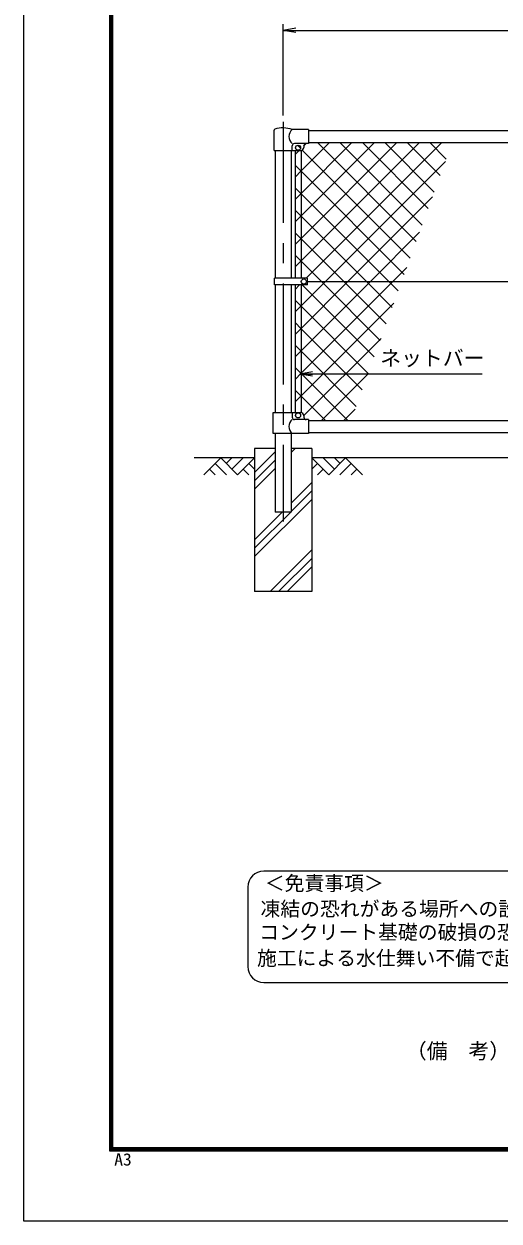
# Model space of a CAD drawing. Units: millimetres, scale not verified. Extents: x -4200 to 4200, y -2970 to 2970.
# Drawn here: x -4200 to -2706, y -2970 to 795 of the extents above; entities that cross this region are included whole.
import ezdxf
from ezdxf.enums import TextEntityAlignment as Align

# ---------------------------------------------------------------- set-up
doc = ezdxf.new("R2010")
doc.units = ezdxf.units.MM
doc.header["$LTSCALE"] = 10
doc.linetypes.add('USER1', pattern=[50.8, 31.75, -6.35, 6.35, -6.35])
for name, color, linetype, lineweight in [('0-0_D-TTL-TXT', 7, 'Continuous', 25), ('0-1_D-BMK', 2, 'USER1', 13), ('0-2_D-STR1', 1, 'Continuous', 25), ('0-3_D-STR-DIM', 7, 'Continuous', 13), ('0-8_D-BGD', 7, 'Continuous', 25), ('0-9_D-STR4', 7, 'Continuous', 25), ('0-A_D-DCR-HCH', 7, 'Continuous', 13), ('0-B_D-STR3', 3, 'Continuous', 13), ('0-C_D-STR2', 7, 'Continuous', 13), ('0-D_D-STR-TXT', 7, 'Continuous', 13), ('0-E_D-TTL', 7, 'Continuous', 25)]:
    doc.layers.add(name, color=color, linetype=linetype, lineweight=lineweight)
doc.layers.add('0-4_0', color=7, linetype='Continuous')
doc.styles.add('ＭＳ ゴシック', font='')
doc.styles.get('ＭＳ ゴシック').set_extended_font_data('MS Gothic')

# ---------------------------------------------------------------- blocks, each defined once
blk = doc.blocks.new('_Open')
at = {"layer": '0-4_0'}
blk.add_line((-10, 1.667), (0, 0), dxfattribs=at)
blk.add_lwpolyline([(-10, -1.667), (0, 0), (-10, 0)], dxfattribs=at)

msp = doc.modelspace()

# ---------------------------------------------------------------- linework, layer by layer
at = {"layer": '0-0_D-TTL-TXT', "color": 2}
for p, q in [((-1000.36, -1869.63), (-3445.91, -1869.63)), ((-3495.91, -1919.63), (-3495.91, -2169.63)), ((-3445.91, -2219.63), (-1000.36, -2219.63))]:
    msp.add_line(p, q, dxfattribs=at)
for centre, start, end in [((-3445.91, -1919.63), 90, 180), ((-3445.91, -2169.63), 180, 270)]:
    msp.add_arc(centre, 50, start, end, dxfattribs=at)
at = {"layer": '0-1_D-BMK'}
msp.add_line((-3384.65, 487.29), (-3384.65, -769.77), dxfattribs=at)
at = {"layer": '0-2_D-STR1'}
for p, q in [((-3304.65, 460.23), (-1464.65, 460.23)), ((-3304.65, 422.23), (-1464.65, 422.23)), ((-3410.05, 397.23), (-3410.05, -4.27)), ((-3359.25, 397.23), (-3359.25, -4.27)), ((-3410.05, -25.27), (-3410.05, -426.77)), ((-3359.25, -25.27), (-3359.25, -426.77)), ((-3304.65, -451.77), (-1464.65, -451.77)), ((-3410.05, -492.77), (-3410.05, -739.77)), ((-3359.25, -492.77), (-3359.25, -739.77)), ((-3304.65, -489.77), (-1464.65, -489.77)), ((-3359.25, -739.77), (-3410.05, -739.77))]:
    msp.add_line(p, q, dxfattribs=at)
at = {"layer": '0-3_D-STR-DIM'}
for p, q in [((-3384.65, 507.29), (-3384.65, 795.23)), ((-3344.65, 775.23), (-1424.65, 775.23))]:
    msp.add_line(p, q, dxfattribs=at)
at = {"layer": '0-8_D-BGD'}
for p, q in [((-3474.65, -569.77), (-3664.65, -569.77)), ((-1474.65, -569.77), (-3294.65, -569.77))]:
    msp.add_line(p, q, dxfattribs=at)
at = {"layer": '0-9_D-STR4'}
for p, q in [((-3474.65, -539.77), (-3474.65, -989.77)), ((-3410.05, -539.77), (-3474.65, -539.77)), ((-3294.65, -539.77), (-3359.25, -539.77)), ((-3294.65, -539.77), (-3294.65, -989.77)), ((-3294.65, -989.77), (-3474.65, -989.77))]:
    msp.add_line(p, q, dxfattribs=at)
at = {"layer": '0-A_D-DCR-HCH'}
for p, q in [((-3474.65, -614.88), (-3410.05, -550.28)), ((-3359.25, -552.51), (-3346.52, -539.77)), ((-3581.08, -569.77), (-3634.29, -622.99)), ((-3598.82, -587.51), (-3563.18, -622.99)), ((-3581.08, -569.77), (-3527.87, -622.99)), ((-3563.34, -587.51), (-3545.6, -569.77)), ((-3545.6, -605.25), (-3510.13, -569.77)), ((-3527.87, -622.99), (-3474.65, -569.77)), ((-3492.39, -587.51), (-3474.65, -605.17)), ((-3474.65, -641.39), (-3410.05, -576.79)), ((-3241.44, -622.99), (-3294.65, -569.77)), ((-3276.92, -587.51), (-3294.65, -605.17)), ((-3223.7, -605.25), (-3259.18, -569.77)), ((-3188.23, -569.77), (-3241.44, -622.99)), ((-3205.87, -587.6), (-3223.7, -569.77)), ((-3170.49, -587.51), (-3206.13, -622.99)), ((-3188.23, -569.77), (-3135.02, -622.99)), ((-3616.55, -605.25), (-3598.73, -622.99)), ((-3510.13, -605.25), (-3492.31, -622.99)), ((-3474.65, -667.91), (-3410.05, -603.31)), ((-3259.18, -605.25), (-3277, -622.99)), ((-3152.76, -605.25), (-3170.57, -622.99)), ((-3359.25, -711.61), (-3294.65, -647.01)), ((-3359.25, -738.12), (-3294.65, -673.52)), ((-3474.65, -880.04), (-3294.65, -700.04)), ((-3474.65, -853.52), (-3360.9, -739.77)), ((-3474.65, -827.01), (-3387.42, -739.77)), ((-3425.29, -989.77), (-3294.65, -859.14)), ((-3398.77, -989.77), (-3294.65, -885.66)), ((-3372.25, -989.77), (-3294.65, -912.17))]:
    msp.add_line(p, q, dxfattribs=at)
at = {"layer": '0-B_D-STR3'}
for p, q in [((-3413.2, 397.23), (-3413.2, 460.92)), ((-3304.65, 463.23), (-3356.1, 463.23)), ((-3304.65, 463.23), (-3304.65, 419.23)), ((-3304.65, 419.23), (-3349.1, 419.23)), ((-3413.2, 397.23), (-3356.1, 397.23)), ((-3356.1, 397.23), (-3356.1, 412.23)), ((-3356.1, 397.23), (-3329.65, 397.23)), ((-3347.15, 397.23), (-3347.15, -4.27)), ((-3328.15, 397.23), (-3328.15, -4.27)), ((-3319.65, 412.23), (-3319.65, 407.23)), ((-3412.15, -25.27), (-3412.15, -4.27)), ((-3307.66, -4.27), (-3412.15, -4.27)), ((-3307.66, -25.27), (-3412.15, -25.27)), ((-3347.15, -25.27), (-3347.15, -426.77)), ((-3328.15, -25.27), (-3328.15, -426.89)), ((-3307.66, -25.27), (-3307.66, -4.27)), ((-3307.66, -14.77), (-1467.15, -14.77)), ((-3415.6, -426.77), (-3329.65, -426.77)), ((-3415.6, -492.77), (-3415.6, -426.77)), ((-3356.1, -426.77), (-3356.1, -441.77)), ((-3304.65, -448.77), (-3349.1, -448.77)), ((-3319.65, -436.77), (-3319.65, -441.77)), ((-3304.65, -448.77), (-3304.65, -492.77)), ((-3304.65, -492.77), (-3415.6, -492.77))]:
    msp.add_line(p, q, dxfattribs=at)
for centre in [(-3337.65, 406.23), (-3319.66, -14.77), (-3337.65, -435.77)]:
    msp.add_circle(centre, 8, dxfattribs=at)
for centre, radius, start, end in [((-3409.9, 460.92), 3.3, 109.22051, 180), ((-3384.65, 388.49), 80, 69.0916, 109.22051), ((-3337.91, 441.23), 28.55, 129.59418, 230.40582), ((-3349.1, 412.23), 7, 90, 180), ((-3312.65, 412.23), 7, 90, 180), ((-3329.65, 407.23), 10, 270, 0), ((-3337.91, -470.77), 28.55, 129.59418, 230.40582), ((-3349.1, -441.77), 7, 180, 270), ((-3329.65, -436.77), 10, 0, 90), ((-3312.65, -441.77), 7, 180, 270)]:
    msp.add_arc(centre, radius, start, end, dxfattribs=at)
at = {"layer": '0-C_D-STR2'}
for p, q in [((-3328.15, 333), (-3238.93, 422.23)), ((-3328.15, 262.29), (-3168.22, 422.23)), ((-3328.15, 191.58), (-3097.51, 422.23)), ((-3328.15, 120.87), (-3026.79, 422.23)), ((-3328.15, 50.16), (-2956.08, 422.23)), ((-3320.36, 411.5), (-3312.64, 419.23)), ((-3311.87, -4.27), (-2885.37, 422.23)), ((-2965.96, 111.09), (-3277.1, 422.23)), ((-2947.09, 162.93), (-3206.39, 422.23)), ((-2928.22, 214.77), (-3135.67, 422.23)), ((-2909.35, 266.61), (-3064.96, 422.23)), ((-2890.48, 318.46), (-2994.25, 422.23)), ((-2871.61, 370.3), (-2923.54, 422.23)), ((-2852.74, 422.14), (-2852.83, 422.23)), ((-3347.15, 384.71), (-3334.08, 397.78)), ((-3329.91, 404.33), (-3339.56, 413.98)), ((-2984.83, 59.25), (-3324.35, 398.77)), ((-3251.66, -14.77), (-2874.49, 362.4)), ((-3347.15, 314), (-3328.15, 333)), ((-3328.15, 261.15), (-3347.15, 280.15)), ((-3347.15, 243.29), (-3328.15, 262.29)), ((-3052.23, -14.77), (-3328.15, 261.15)), ((-3180.95, -14.77), (-2914.95, 251.23)), ((-3328.15, 190.44), (-3347.15, 209.44)), ((-3347.15, 172.58), (-3328.15, 191.58)), ((-3122.94, -14.77), (-3328.15, 190.44)), ((-3328.15, 119.73), (-3347.15, 138.73)), ((-3347.15, 101.87), (-3328.15, 120.87)), ((-3193.65, -14.77), (-3328.15, 119.73)), ((-3110.24, -14.77), (-2955.42, 140.05)), ((-3328.15, 49.02), (-3347.15, 68.02)), ((-3347.15, 31.16), (-3328.15, 50.16)), ((-3264.36, -14.77), (-3328.15, 49.02)), ((-3039.53, -14.77), (-2995.88, 28.88)), ((-3345.57, -4.27), (-3347.15, -2.69)), ((-3347.15, -39.55), (-3332.87, -25.27)), ((-3328.15, -91.26), (-3251.66, -14.77)), ((-3328.15, -161.98), (-3180.95, -14.77)), ((-3328.15, -232.69), (-3110.24, -14.77)), ((-3328.15, -303.4), (-3039.53, -14.77)), ((-3098.04, -251.8), (-3324.57, -25.27)), ((-3079.17, -199.96), (-3264.36, -14.77)), ((-3060.3, -148.12), (-3193.65, -14.77)), ((-3041.43, -96.28), (-3122.94, -14.77)), ((-3022.56, -44.44), (-3052.23, -14.77)), ((-3328.15, -92.4), (-3347.15, -73.4)), ((-3347.15, -110.26), (-3328.15, -91.26)), ((-3116.91, -303.65), (-3328.15, -92.4)), ((-3328.15, -163.11), (-3347.15, -144.11)), ((-3347.15, -180.98), (-3328.15, -161.98)), ((-3135.78, -355.49), (-3328.15, -163.11)), ((-3328.15, -233.82), (-3347.15, -214.82)), ((-3319.69, -436.36), (-3076.81, -193.47)), ((-3347.15, -251.69), (-3328.15, -232.69)), ((-3154.65, -407.33), (-3328.15, -233.82)), ((-3328.15, -304.53), (-3347.15, -285.53)), ((-3347.15, -322.4), (-3328.15, -303.4)), ((-3180.91, -451.77), (-3328.15, -304.53)), ((-3264.4, -451.77), (-3117.27, -304.65)), ((-3328.15, -375.24), (-3347.15, -356.24)), ((-3251.62, -451.77), (-3328.15, -375.24)), ((-3193.69, -451.77), (-3157.74, -415.82))]:
    msp.add_line(p, q, dxfattribs=at)
for points in [[(-3003.7, 7.41), (-3328.15, 331.86), (-3347.15, 350.86)], [(-3347.15, -393.11), (-3328.15, -374.11), (-3036.35, -82.3)]]:
    msp.add_lwpolyline(points, dxfattribs=at)
at = {"layer": '0-D_D-STR-TXT'}
msp.add_line((-2758.78, -305.87), (-3329.9, -305.87), dxfattribs=at)
at = {"layer": '0-E_D-TTL', "color": 2}
msp.add_lwpolyline([(-4199.68, 2970.23), (4200.32, 2970.23), (4200.32, -2969.77), (-4199.68, -2969.77)], close=True, dxfattribs=at)
at = {"layer": '0-E_D-TTL'}
for points in [[(-3929.68, 2750.23), (3930.32, 2750.23), (3930.32, -2749.77), (-3929.68, -2749.77)], [(-3927.18, 2747.73), (3927.82, 2747.73), (3927.82, -2747.27), (-3927.18, -2747.27)], [(-3924.68, 2745.23), (3925.32, 2745.23), (3925.32, -2744.77), (-3924.68, -2744.77)], [(-3922.18, 2742.73), (3922.82, 2742.73), (3922.82, -2742.27), (-3922.18, -2742.27)], [(-3919.68, 2740.23), (3920.32, 2740.23), (3920.32, -2739.77), (-3919.68, -2739.77)]]:
    msp.add_lwpolyline(points, close=True, dxfattribs=at)

# ---------------------------------------------------------------- block references
at = {"layer": '0-3_D-STR-DIM', "xscale": 4, "yscale": 4, "rotation": 180}
msp.add_blockref('_Open', (-3384.65, 775.23), dxfattribs=at)
at = {"layer": '0-D_D-STR-TXT', "xscale": 4, "yscale": 4, "rotation": 180}
msp.add_blockref('_Open', (-3331.9, -305.87), dxfattribs=at)

# ---------------------------------------------------------------- texts
at = {"layer": '0-0_D-TTL-TXT', "style": 'ＭＳ ゴシック'}
for s, height, p in [('＜免責事項＞ \u3000\u3000', 45.67, (-3442.21, -1943.81)), ('凍結の恐れがある場所への設置は、内部に溜まった雨水等の凍結融解により支柱の破損や', 45.67, (-3455.73, -2024.3)), ('コンクリート基礎の破損の恐れがありますので施工時、水仕舞いを行ってください。', 45.67, (-3459.84, -2097.73)), ('施工による水仕舞い不備で起こる支柱・基礎の破損について当社は責任を負いかねます。 ', 45.67, (-3466.83, -2179.22)), ('（備\u3000考）本図に使用する菱形金網は下記規格を選択出来ます。', 48.09, (-2998.8, -2473.38))]:
    msp.add_text(s, height=height, dxfattribs=at).set_placement(p, align=Align.BOTTOM_LEFT)
at = {"layer": '0-D_D-STR-TXT', "style": 'ＭＳ ゴシック'}
msp.add_text('ネットバー', height=48.09, dxfattribs=at).set_placement((-3079.34, -293.92), align=Align.BOTTOM_LEFT)
at = {"layer": '0-E_D-TTL', "style": 'ＭＳ ゴシック', "width": 1.05}
msp.add_text('A3', height=38.48, dxfattribs=at).set_placement((-3915.77, -2806.58), align=Align.BOTTOM_LEFT)

doc.saveas('drawing.dxf')
